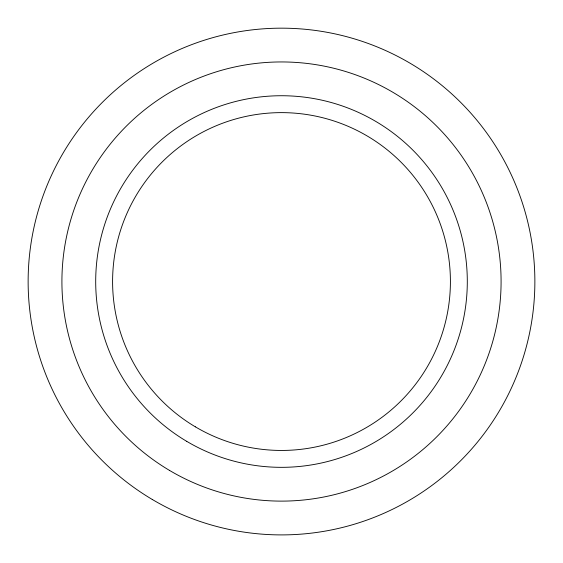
<?xml version="1.0" encoding="UTF-8"?>
<svg xmlns="http://www.w3.org/2000/svg" width="563" height="563" viewBox="0 0 563 563"><rect width="100%" height="100%" fill="white"/><g stroke="black" fill="none" stroke-linecap="round" stroke-linejoin="round"><path stroke-width="0.84" d="M195.347 426.824A168.914 168.914 0 0 0 450.4 283.499A168.914 168.914 0 0 0 198.753 134.283A168.914 168.914 0 0 0 195.347 426.824M186.733 441.35A185.804 185.804 0 0 0 467.29 283.696A185.804 185.804 0 0 0 190.477 119.553A185.804 185.804 0 0 0 186.733 441.35M169.505 470.408A219.584 219.584 0 0 0 501.07 284.09A219.584 219.584 0 0 0 173.925 90.101A219.584 219.584 0 0 0 169.505 470.408M152.27 499.465A253.364 253.364 0 0 0 534.85 284.484A253.364 253.364 0 0 0 157.38 60.656A253.364 253.364 0 0 0 152.27 499.465"/></g></svg>
